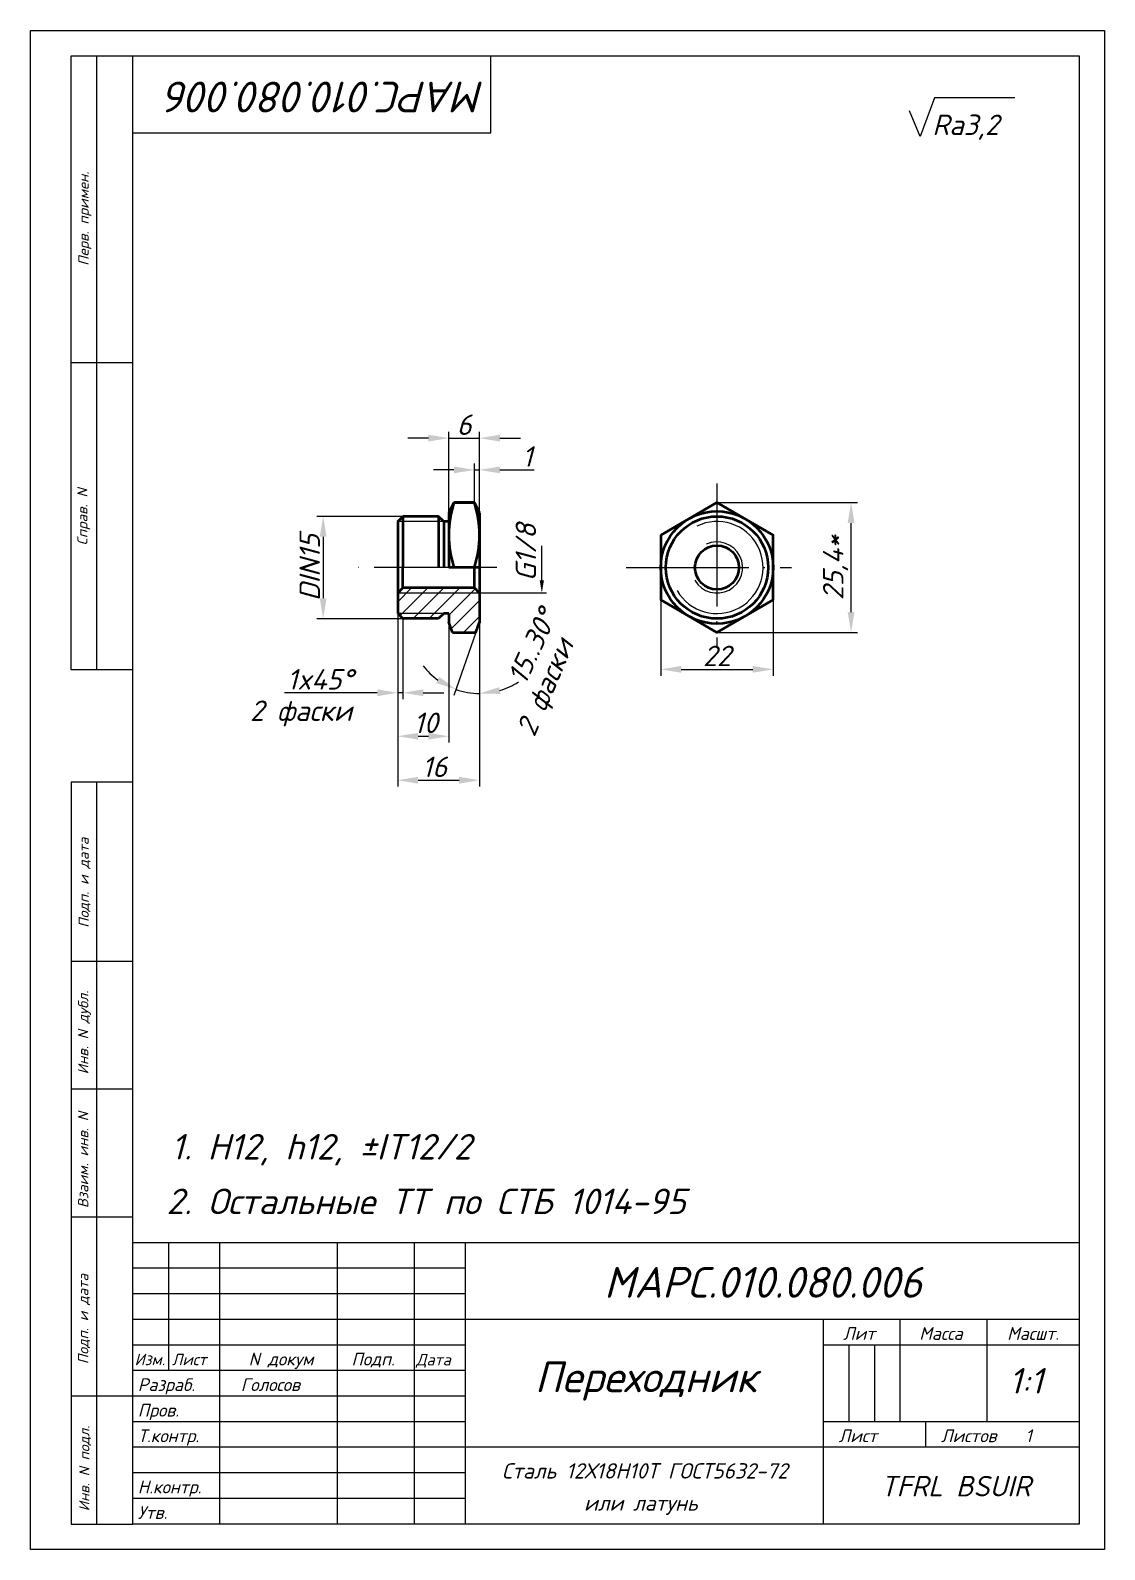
# Model space of a CAD drawing. Header units: millimetres. Extents: x -5427 to 3670, y -5891 to 948.
# Drawn here: x 1088.6 to 1298.6, y -5167.8 to -4870.8 of the extents above; entities that cross this region are included whole.
import ezdxf
from ezdxf.enums import TextEntityAlignment as Align

# ---------------------------------------------------------------- set-up
doc = ezdxf.new("R2010")
doc.units = ezdxf.units.MM
doc.header["$MEASUREMENT"] = 0
doc.linetypes.add('ACAD_ISO04W100', pattern=[30, 24, -3, 0, -3])
doc.layers.add('оси', color=1, linetype='ACAD_ISO04W100')
doc.layers.add('Толстые', color=7, linetype='Continuous', lineweight=50)
doc.layers.add('Тонкие', color=140, linetype='Continuous', lineweight=25)
doc.styles.get("Standard").update_dxf_attribs({"font": 'isocpeui.ttf'})
doc.styles.add('Для рамки', font='simplex.shx', dxfattribs={"oblique": 15, "height": 4})
doc.dimstyles.new('ISO-25', dxfattribs={"dimtxt": 4, "dimasz": 4, "dimexe": 1.25, "dimexo": 0, "dimtad": 1, "dimtxsty": 'Standard', "dimcen": 2.5, "dimadec": 0, "dimazin": 0, "dimtfac": 1, "dimtmove": 0, "dimatfit": 3, "dimfxl": 1, "dimarcsym": 0})

# ---------------------------------------------------------------- blocks, each defined once
blk = doc.blocks.new('*D2')
at = {"layer": 'Defpoints', "color": 0, "transparency": 16777216}
for p in [(1176.4, -4965.07), (1176.4, -4986.47), (1176.4, -4986.47), (1175.7, -4988.47), (1173.3, -5000.05)]:
    blk.add_point(p, dxfattribs=at)
at = {"layer": 'Тонкие', "color": 0, "lineweight": -2, "transparency": 16777216}
for p, q in [((1176.4, -4986.47), (1176.4, -5001.65)), ((1175.7, -4988.47), (1171.39, -5000.79))]:
    blk.add_line(p, q, dxfattribs=at)
for start, end in [(217.6798, 234.1949), (286.5151, 303.0301), (250.71, 270)]:
    blk.add_arc((1176.4, -4986.47), 13.93, start, end, dxfattribs=at)
at = {"layer": 'Тонкие', "color": 0, "transparency": 16777216}
for points in [[(1168.56, -4997.17), (1167.95, -4998.35), (1171.8, -4999.61)], [(1180.46, -5000.48), (1180.27, -4999.16), (1176.4, -5000.4)]]:
    blk.add_solid(points, dxfattribs=at)
at = {"layer": 'Тонкие', "color": 0, "transparency": 16777216, "insert": (1186.68, -4991.18), "char_height": 4, "attachment_point": 5, "rotation": 65.3927}
blk.add_mtext('15..30%%d', dxfattribs=at)
blk = doc.blocks.new('*D3')
at = {"layer": 'Defpoints', "color": 0, "transparency": 16777216}
for p in [(1176.4, -4950.48), (1170.4, -4965.07), (1176.4, -4965.07)]:
    blk.add_point(p, dxfattribs=at)
at = {"layer": 'Тонкие', "color": 0, "lineweight": -2, "transparency": 16777216}
for p, q in [((1166.4, -4950.48), (1162.4, -4950.48)), ((1170.4, -4965.07), (1170.4, -4949.23)), ((1170.4, -4950.48), (1176.4, -4950.48)), ((1176.4, -4965.07), (1176.4, -4949.23)), ((1180.4, -4950.48), (1184.4, -4950.48))]:
    blk.add_line(p, q, dxfattribs=at)
at = {"layer": 'Тонкие', "color": 0, "transparency": 16777216}
for points in [[(1166.4, -4949.81), (1166.4, -4951.14), (1170.4, -4950.48)], [(1180.4, -4949.81), (1180.4, -4951.14), (1176.4, -4950.48)]]:
    blk.add_solid(points, dxfattribs=at)
at = {"layer": 'Тонкие', "color": 0, "transparency": 16777216, "insert": (1173.4, -4947.85), "char_height": 4, "attachment_point": 5}
blk.add_mtext('6', dxfattribs=at)
blk = doc.blocks.new('*D4')
at = {"layer": 'Defpoints', "color": 0, "transparency": 16777216}
for p in [(1176.4, -4956.69), (1175.4, -4963.07), (1176.4, -4965.07)]:
    blk.add_point(p, dxfattribs=at)
at = {"layer": 'Тонкие', "color": 0, "lineweight": -2, "transparency": 16777216}
for p, q in [((1171.4, -4956.69), (1167.4, -4956.69)), ((1175.4, -4963.07), (1175.4, -4955.44)), ((1175.4, -4956.69), (1176.4, -4956.69)), ((1176.4, -4965.07), (1176.4, -4955.44)), ((1180.4, -4956.69), (1187.1, -4956.69))]:
    blk.add_line(p, q, dxfattribs=at)
at = {"layer": 'Тонкие', "color": 0, "transparency": 16777216}
for points in [[(1171.4, -4956.02), (1171.4, -4957.35), (1175.4, -4956.69)], [(1180.4, -4956.02), (1180.4, -4957.35), (1176.4, -4956.69)]]:
    blk.add_solid(points, dxfattribs=at)
at = {"layer": 'Тонкие', "color": 0, "transparency": 16777216, "insert": (1185.75, -4954.06), "char_height": 4, "attachment_point": 5}
blk.add_mtext('1', dxfattribs=at)
blk = doc.blocks.new('*D5')
at = {"layer": 'Defpoints', "color": 0, "transparency": 16777216}
for p in [(1160.4, -4984.77), (1161.4, -4985.77), (1161.4, -5000.26)]:
    blk.add_point(p, dxfattribs=at)
at = {"layer": 'Тонкие', "color": 0, "lineweight": -2, "transparency": 16777216}
for p, q in [((1160.4, -4984.77), (1160.4, -5001.51)), ((1161.4, -4985.77), (1161.4, -5001.51)), ((1156.4, -5000.26), (1138.27, -5000.26)), ((1161.4, -5000.26), (1160.4, -5000.26)), ((1165.4, -5000.26), (1169.4, -5000.26))]:
    blk.add_line(p, q, dxfattribs=at)
at = {"layer": 'Тонкие', "color": 0, "transparency": 16777216}
for points in [[(1156.4, -4999.59), (1156.4, -5000.92), (1160.4, -5000.26)], [(1165.4, -4999.59), (1165.4, -5000.92), (1161.4, -5000.26)]]:
    blk.add_solid(points, dxfattribs=at)
at = {"layer": 'Тонкие', "color": 0, "transparency": 16777216, "insert": (1145.24, -4997.63), "char_height": 4, "attachment_point": 5}
blk.add_mtext('1x45%%d', dxfattribs=at)
blk = doc.blocks.new('*D6')
at = {"layer": 'Defpoints', "color": 0, "transparency": 16777216}
for p in [(1161.4, -4965.77), (1145.83, -4985.77), (1161.4, -4985.77)]:
    blk.add_point(p, dxfattribs=at)
at = {"layer": 'Тонкие', "color": 0, "lineweight": -2, "transparency": 16777216}
for p, q in [((1161.4, -4965.77), (1144.58, -4965.77)), ((1145.83, -4969.77), (1145.83, -4981.77)), ((1161.4, -4985.77), (1144.58, -4985.77))]:
    blk.add_line(p, q, dxfattribs=at)
at = {"layer": 'Тонкие', "color": 0, "transparency": 16777216}
for points in [[(1145.17, -4969.77), (1146.5, -4969.77), (1145.83, -4965.77)], [(1145.17, -4981.77), (1146.5, -4981.77), (1145.83, -4985.77)]]:
    blk.add_solid(points, dxfattribs=at)
at = {"layer": 'Тонкие', "color": 0, "transparency": 16777216, "insert": (1143.21, -4975.77), "char_height": 4, "attachment_point": 5, "rotation": 90}
blk.add_mtext('DIN15', dxfattribs=at)
blk = doc.blocks.new('*D7')
at = {"layer": 'Defpoints', "color": 0, "transparency": 16777216}
for p in [(1160.4, -4984.77), (1176.4, -4995.66), (1176.4, -5017.35)]:
    blk.add_point(p, dxfattribs=at)
at = {"layer": 'Тонкие', "color": 0, "lineweight": -2, "transparency": 16777216}
for p, q in [((1160.4, -4984.77), (1160.4, -5018.6)), ((1176.4, -4995.66), (1176.4, -5018.6)), ((1164.4, -5017.35), (1172.4, -5017.35))]:
    blk.add_line(p, q, dxfattribs=at)
at = {"layer": 'Тонкие', "color": 0, "transparency": 16777216}
for points in [[(1164.4, -5016.68), (1164.4, -5018.02), (1160.4, -5017.35)], [(1172.4, -5016.68), (1172.4, -5018.02), (1176.4, -5017.35)]]:
    blk.add_solid(points, dxfattribs=at)
at = {"layer": 'Тонкие', "color": 0, "transparency": 16777216, "insert": (1167.6, -5014.73), "char_height": 4, "attachment_point": 5}
blk.add_mtext('16', dxfattribs=at)
blk = doc.blocks.new('*D8')
at = {"layer": 'Defpoints', "color": 0, "transparency": 16777216}
for p in [(1160.4, -4984.77), (1170.4, -4984.77), (1170.4, -5008.75)]:
    blk.add_point(p, dxfattribs=at)
at = {"layer": 'Тонкие', "color": 0, "lineweight": -2, "transparency": 16777216}
for p, q in [((1160.4, -4984.77), (1160.4, -5010)), ((1170.4, -4984.77), (1170.4, -5010)), ((1164.4, -5008.75), (1166.4, -5008.75))]:
    blk.add_line(p, q, dxfattribs=at)
at = {"layer": 'Тонкие', "color": 0, "transparency": 16777216}
for points in [[(1164.4, -5008.09), (1164.4, -5009.42), (1160.4, -5008.75)], [(1166.4, -5008.09), (1166.4, -5009.42), (1170.4, -5008.75)]]:
    blk.add_solid(points, dxfattribs=at)
at = {"layer": 'Тонкие', "color": 0, "transparency": 16777216, "insert": (1165.88, -5006.13), "char_height": 4, "attachment_point": 5}
blk.add_mtext('10', dxfattribs=at)
blk = doc.blocks.new('*D9')
at = {"layer": 'Defpoints', "color": 0, "transparency": 16777216}
for p in [(1211.82, -4982.12), (1233.82, -4982.12), (1233.82, -4995.68)]:
    blk.add_point(p, dxfattribs=at)
at = {"layer": 'Тонкие', "color": 0, "lineweight": -2, "transparency": 16777216}
for p, q in [((1211.82, -4982.12), (1211.82, -4996.93)), ((1233.82, -4982.12), (1233.82, -4996.93)), ((1215.82, -4995.68), (1229.82, -4995.68))]:
    blk.add_line(p, q, dxfattribs=at)
at = {"layer": 'Тонкие', "color": 0, "transparency": 16777216}
for points in [[(1215.82, -4995.01), (1215.82, -4996.34), (1211.82, -4995.68)], [(1229.82, -4995.01), (1229.82, -4996.34), (1233.82, -4995.68)]]:
    blk.add_solid(points, dxfattribs=at)
at = {"layer": 'Тонкие', "color": 0, "transparency": 16777216, "insert": (1222.82, -4993.05), "char_height": 4, "attachment_point": 5}
blk.add_mtext('22', dxfattribs=at)
blk = doc.blocks.new('*D10')
at = {"layer": 'Defpoints', "color": 0, "transparency": 16777216}
for p in [(1222.82, -4963.07), (1249.04, -4963.07), (1222.82, -4988.47)]:
    blk.add_point(p, dxfattribs=at)
at = {"layer": 'Тонкие', "color": 0, "lineweight": -2, "transparency": 16777216}
for p, q in [((1222.82, -4963.07), (1250.29, -4963.07)), ((1249.04, -4984.47), (1249.04, -4967.07)), ((1222.82, -4988.47), (1250.29, -4988.47))]:
    blk.add_line(p, q, dxfattribs=at)
at = {"layer": 'Тонкие', "color": 0, "transparency": 16777216}
for points in [[(1248.37, -4967.07), (1249.7, -4967.07), (1249.04, -4963.07)], [(1248.37, -4984.47), (1249.7, -4984.47), (1249.04, -4988.47)]]:
    blk.add_solid(points, dxfattribs=at)
at = {"layer": 'Тонкие', "color": 0, "transparency": 16777216, "insert": (1246.01, -4975.77), "char_height": 4, "attachment_point": 5, "rotation": 90}
blk.add_mtext('25,4*', dxfattribs=at)

msp = doc.modelspace()

# ---------------------------------------------------------------- hatches: boundary and pattern name
at = {"layer": 'Тонкие'}
h = msp.add_hatch(dxfattribs=at)
h.set_pattern_fill('ANSI31', color=256, scale=0.7, style=0)
h.set_pattern_definition([(45, (1080.502, -5172.4073), (-1.571545, 1.571545), [])])
h.paths.add_polyline_path([(1169.403, -4984.768), (1170.403, -4984.768), (1170.403, -4986.47), (1171.103, -4988.47), (1175.703, -4988.47), (1176.403, -4986.47), (1176.403, -4980.768), (1160.403, -4980.768), (1160.403, -4984.768)])
h.paths.add_polyline_path([(1161.403, -4979.768), (1160.403, -4980.768), (1176.403, -4980.768), (1175.403, -4979.768)])
h.paths.add_polyline_path([(1160.403, -4984.768), (1161.403, -4985.768), (1168.403, -4985.768), (1169.403, -4984.768)], flags=16)

# ---------------------------------------------------------------- linework, layer by layer
for p, q in [((1088.599, -5167.763), (1088.599, -4870.763)), ((1088.599, -4870.763), (1298.599, -4870.763)), ((1298.599, -4870.763), (1298.599, -5167.763)), ((1096.599, -4995.763), (1096.599, -4875.763)), ((1096.599, -4875.763), (1108.599, -4875.763)), ((1101.599, -4995.763), (1101.599, -4875.763)), ((1108.599, -5162.763), (1108.599, -4875.763)), ((1108.599, -4875.763), (1293.599, -4875.763)), ((1178.599, -4890.763), (1178.599, -4875.763)), ((1293.599, -4875.763), (1293.599, -5162.763)), ((1108.599, -4890.763), (1178.599, -4890.763)), ((1108.599, -4935.763), (1096.599, -4935.763)), ((1108.599, -4995.763), (1096.599, -4995.763)), ((1096.599, -5017.763), (1096.599, -5162.763)), ((1108.599, -5017.763), (1096.599, -5017.763)), ((1101.599, -5162.763), (1101.599, -5017.763)), ((1108.599, -5052.763), (1096.599, -5052.763)), ((1108.599, -5077.763), (1096.599, -5077.763)), ((1108.599, -5102.763), (1096.599, -5102.763)), ((1293.599, -5107.763), (1108.599, -5107.763)), ((1115.599, -5107.763), (1115.599, -5132.763)), ((1115.599, -5107.763), (1115.599, -5132.763)), ((1125.599, -5107.763), (1125.599, -5162.763)), ((1125.599, -5107.763), (1125.599, -5162.763)), ((1148.599, -5107.763), (1148.599, -5162.763)), ((1148.599, -5107.763), (1148.599, -5162.763)), ((1163.599, -5107.763), (1163.599, -5162.763)), ((1163.599, -5107.763), (1163.599, -5162.763)), ((1173.599, -5107.763), (1173.599, -5162.763)), ((1173.599, -5107.763), (1173.599, -5162.763)), ((1293.599, -5122.763), (1173.599, -5122.763)), ((1243.599, -5122.763), (1243.599, -5162.763)), ((1243.599, -5122.763), (1243.599, -5162.763)), ((1258.599, -5122.763), (1258.599, -5142.763)), ((1258.599, -5122.763), (1258.599, -5142.763)), ((1275.599, -5122.763), (1275.599, -5142.763)), ((1275.599, -5122.763), (1275.599, -5142.763)), ((1173.599, -5127.763), (1108.599, -5127.763)), ((1293.599, -5127.763), (1243.599, -5127.763)), ((1173.599, -5132.763), (1108.599, -5132.763)), ((1173.599, -5132.763), (1108.599, -5132.763)), ((1108.599, -5137.763), (1096.599, -5137.763)), ((1293.599, -5142.763), (1243.599, -5142.763)), ((1293.599, -5142.763), (1243.599, -5142.763)), ((1263.599, -5142.763), (1263.599, -5147.763)), ((1263.599, -5142.763), (1263.599, -5147.763)), ((1293.599, -5147.763), (1173.599, -5147.763)), ((1293.599, -5147.763), (1173.599, -5147.763)), ((1096.599, -5162.763), (1108.599, -5162.763)), ((1293.599, -5162.763), (1108.599, -5162.763)), ((1298.599, -5167.763), (1088.599, -5167.763))]:
    msp.add_line(p, q)
at = {"layer": 'оси'}
for p, q in [((1222.823, -4959.362), (1222.823, -4991.051)), ((1179.812, -4975.768), (1152.768, -4975.768)), ((1205.05, -4975.768), (1237.377, -4975.768))]:
    msp.add_line(p, q, dxfattribs=at)
at = {"layer": 'Толстые'}
for p, q in [((1160.403, -4966.768), (1161.403, -4965.768)), ((1168.403, -4965.768), (1161.403, -4965.768)), ((1161.403, -4965.768), (1161.403, -4975.768)), ((1168.403, -4965.768), (1168.403, -4975.652)), ((1169.403, -4966.768), (1168.403, -4965.768)), ((1171.403, -4963.067), (1170.403, -4965.067)), ((1170.403, -4965.067), (1170.403, -4975.768)), ((1171.403, -4963.067), (1175.403, -4963.067)), ((1175.403, -4963.067), (1171.403, -4963.067)), ((1176.403, -4965.067), (1175.403, -4963.067)), ((1176.403, -4965.067), (1176.403, -4986.635)), ((1160.403, -4966.768), (1160.403, -4984.768)), ((1169.403, -4966.768), (1169.403, -4975.768)), ((1170.403, -4966.768), (1169.403, -4966.768)), ((1161.403, -4979.768), (1161.403, -4975.768)), ((1176.403, -4975.768), (1170.403, -4975.768)), ((1175.403, -4979.768), (1175.403, -4975.768)), ((1160.403, -4980.768), (1161.403, -4979.768)), ((1175.403, -4979.768), (1161.403, -4979.768)), ((1176.403, -4980.768), (1175.403, -4979.768)), ((1160.403, -4984.768), (1161.403, -4985.768)), ((1168.403, -4985.768), (1161.403, -4985.768)), ((1169.403, -4984.768), (1168.403, -4985.768)), ((1170.403, -4984.768), (1169.403, -4984.768)), ((1170.403, -4984.768), (1170.403, -4986.47)), ((1171.103, -4988.47), (1170.403, -4986.47)), ((1175.703, -4988.47), (1176.403, -4986.47)), ((1171.103, -4988.47), (1175.703, -4988.47))]:
    msp.add_line(p, q, dxfattribs=at)
msp.add_lwpolyline([(1211.823, -4969.417), (1211.823, -4982.119), (1222.823, -4988.47), (1233.823, -4982.119), (1233.823, -4969.417), (1222.823, -4963.067)], close=True, dxfattribs=at)
for radius in [11, 10, 4.3]:
    msp.add_circle((1222.823, -4975.768), radius, dxfattribs=at)
for centre, start, end in [((1191.079, -4969.417), 162.11147, 197.88853), ((1155.727, -4969.417), 342.11147, 17.88853)]:
    msp.add_arc(centre, 20.676, start, end, dxfattribs=at)
at = {"layer": 'Тонкие'}
for p, q in [((1265.33, -4883.977), (1262.554, -4891.49)), ((1281.056, -4883.977), (1265.33, -4883.977)), ((1262.554, -4891.49), (1260.472, -4886.52)), ((1169.403, -4966.768), (1160.403, -4966.768)), ((1188.581, -4978.268), (1188.581, -4971.556)), ((1176.403, -4980.768), (1160.403, -4980.768)), ((1189.467, -4980.768), (1176.488, -4980.768)), ((1169.403, -4984.768), (1160.403, -4984.768)), ((1173.599, -5112.763), (1108.599, -5112.763)), ((1173.599, -5117.763), (1108.599, -5117.763)), ((1173.599, -5122.763), (1108.599, -5122.763)), ((1248.599, -5127.763), (1248.599, -5142.763)), ((1248.599, -5127.763), (1248.599, -5142.763)), ((1253.599, -5127.763), (1253.599, -5142.763)), ((1253.599, -5127.763), (1253.599, -5142.763)), ((1173.599, -5137.763), (1108.599, -5137.763)), ((1173.599, -5137.763), (1108.599, -5137.763)), ((1173.599, -5142.763), (1108.599, -5142.763)), ((1173.599, -5142.763), (1108.599, -5142.763)), ((1173.599, -5147.763), (1108.599, -5147.763)), ((1173.599, -5147.763), (1108.599, -5147.763)), ((1173.599, -5152.763), (1108.599, -5152.763)), ((1173.599, -5152.763), (1108.599, -5152.763)), ((1173.599, -5157.763), (1108.599, -5157.763)), ((1173.599, -5157.763), (1108.599, -5157.763))]:
    msp.add_line(p, q, dxfattribs=at)
for radius, end in [(9, 116.09917), (5, 114.85416)]:
    msp.add_arc((1222.823, -4975.768), radius, 210, end, dxfattribs=at)
msp.add_solid([(1188.164, -4978.268), (1188.998, -4978.268), (1188.581, -4980.768)], dxfattribs=at)

# ---------------------------------------------------------------- texts
msp.add_text('МАРС.010.080.006', height=6, rotation=180, dxfattribs=at).set_placement((1177.53, -4880.78))
for s, height, p in [('Ra3,2', 4, (1264.914, -4891.22)), ('1. H12, h12, %%pIT12/2', 5, (1116.104, -5091.504)), ('2. Остальные ТТ по СТБ 1014-95', 5, (1115.205, -5102.185)), ('МАРС.010.080.006', 6, (1200.763, -5118.506)), ('Изм.', 2.25, (1108.967, -5131.719)), ('Лист', 2.25, (1116.254, -5131.719)), ('Дата', 2.25, (1164.003, -5131.749)), ('Переходник', 6, (1187.196, -5136.999)), ('Разраб.', 2.5, (1109.599, -5136.763)), ('Голосов', 2.5, (1129.728, -5136.763)), ('1:1', 5, (1279.886, -5137.261)), ('Пров.', 2.5, (1109.599, -5141.763)), ('Т.контр.', 2.5, (1109.599, -5146.763)), ('Лист', 2.5, (1246.599, -5146.763)), ('Листов', 2.5, (1266.599, -5146.763)), ('1', 2.5, (1283.113, -5146.763)), ('Сталь 12Х18Н10Т ГОСТ5632-72', 3, (1180.78, -5153.873)), ('Н.контр.', 2.5, (1109.599, -5156.763)), ('TFRL BSUIR', 4, (1254.774, -5157.359)), ('или латунь', 3, (1196.821, -5160.153)), ('Утв.', 2.5, (1109.599, -5161.763))]:
    msp.add_text(s, height=height, dxfattribs=at).set_placement(p)
at = {"layer": 'Тонкие', "linetype": 'Continuous', "style": 'Для рамки', "oblique": 15}
for s, p in [('Перв. примен.', (1100.004, -4916.791)), ('Справ. N', (1099.76, -4971.425)), ('Подп. и дата', (1100.02, -5046.205)), ('Инв. N дубл.', (1099.922, -5074.844)), ('Взаим. инв. N', (1099.922, -5101.006)), ('Подп. и дата', (1099.922, -5131.506)), ('Инв. N подл.', (1100.148, -5160.277))]:
    msp.add_text(s, height=2, rotation=90, dxfattribs=at).set_placement(p)
at = {"layer": 'Тонкие'}
for s, p in [('Лит', (1250.599, -5126.763)), ('Масса', (1266.599, -5126.763)), ('Масшт.', (1284.599, -5126.763)), ('N докум', (1137.599, -5131.763)), ('Подп.', (1155.599, -5131.763))]:
    msp.add_text(s, height=2.5, dxfattribs=at).set_placement(p, align=Align.CENTER)
at = {"layer": 'Тонкие', "char_height": 4, "attachment_point": 5}
for s, insert, rotation in [('G1/8', (1185.463, -4972.818), 90), ('2{\\fISOCPEUR|b0|i1|c204|p34; фаски}', (1189.658, -4999.326), 66.99384)]:
    msp.add_mtext(s, dxfattribs=dict(at, insert=insert, rotation=rotation))
at = {"layer": 'Тонкие', "insert": (1141.506, -5004.295), "char_height": 4, "attachment_point": 5}
msp.add_mtext('2{\\fISOCPEUR|b0|i1|c204|p34; фаски}', dxfattribs=at)

# ---------------------------------------------------------------- dimensions: what is measured, and where the dimension line sits
at = {"layer": 'Тонкие'}
for base, p1, p2, picture, middle in [((1176.403, -4950.478), (1170.403, -4965.067), (1176.403, -4965.067), '*D3', (1173.403, -4947.853)), ((1176.403, -4956.686), (1175.403, -4963.067), (1176.403, -4965.067), '*D4', (1185.754, -4954.061)), ((1233.823, -4995.676), (1211.823, -4982.119), (1233.823, -4982.119), '*D9', (1222.823, -4993.051))]:
    dim = msp.add_linear_dim(base=base, p1=p1, p2=p2, dimstyle='ISO-25', dxfattribs=at)
    dim.commit()
    dim.dimension.update_dxf_attribs({"geometry": picture, "text_midpoint": middle})
for base, p1, p2, text, picture, middle in [((1145.834, -4985.768), (1161.403, -4965.768), (1161.403, -4985.768), 'DIN15', '*D6', (1145.834, -4975.768)), ((1249.037, -4963.067), (1222.823, -4988.47), (1222.823, -4963.067), '25,4*', '*D10', (1249.037, -4975.768))]:
    dim = msp.add_linear_dim(base=base, p1=p1, p2=p2, angle=90, text=text, dimstyle='ISO-25', dxfattribs=at)
    dim.commit()
    dim.dimension.update_dxf_attribs({"geometry": picture, "text_midpoint": middle, "dimtype": 160})
dim = msp.add_angular_dim_2l(base=(1173.304, -5000.046), line1=((1176.403, -4965.067), (1176.403, -4986.47)), line2=((1175.703, -4988.47), (1176.403, -4986.47)), text='15..30%%d', dimstyle='ISO-25', dxfattribs=at)
dim.commit()
dim.dimension.update_dxf_attribs({"geometry": '*D2', "text_midpoint": (1189.064, -4992.269), "dimtype": 162})
dim = msp.add_linear_dim(base=(1161.403, -5000.255), p1=(1160.403, -4984.768), p2=(1161.403, -4985.768), text='1x45%%d', dimstyle='ISO-25', dxfattribs=at)
dim.commit()
dim.dimension.update_dxf_attribs({"geometry": '*D5', "text_midpoint": (1145.239, -5000.255), "dimtype": 160})
for base, p2, picture, middle in [((1176.403, -5017.35), (1176.403, -4995.656), '*D7', (1167.603, -5017.35)), ((1170.403, -5008.754), (1170.403, -4984.768), '*D8', (1165.883, -5008.754))]:
    dim = msp.add_linear_dim(base=base, p1=(1160.403, -4984.768), p2=p2, dimstyle='ISO-25', dxfattribs=at)
    dim.commit()
    dim.dimension.update_dxf_attribs({"geometry": picture, "text_midpoint": middle, "dimtype": 160})

doc.saveas('drawing.dxf')
